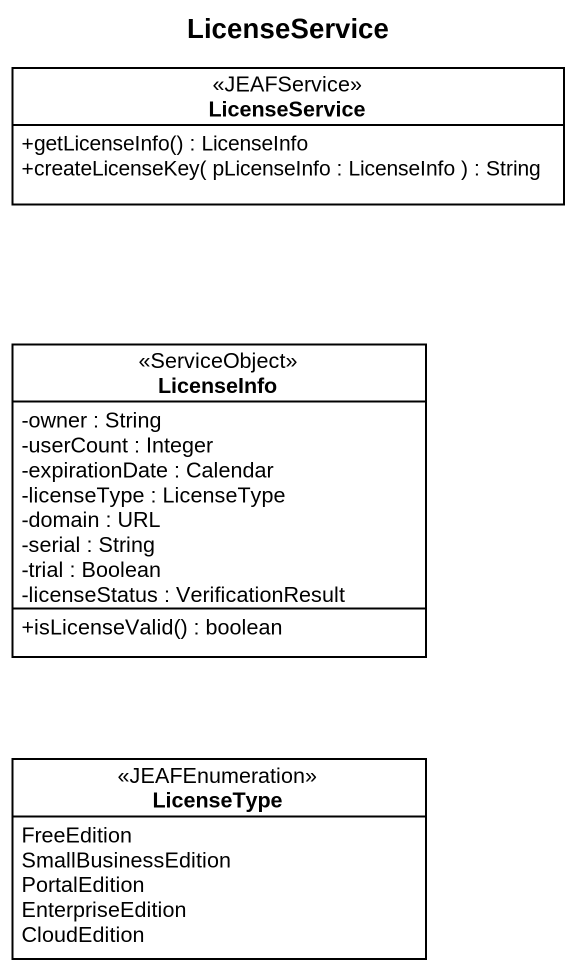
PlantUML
@startuml
title LicenseService
hide circle
hide empty members
skinparam classAttributeIconSize 0
interface LicenseService <<JEAFService>> {
  +getLicenseInfo() : LicenseInfo
  +createLicenseKey( pLicenseInfo : LicenseInfo ) : String
}
class LicenseInfo <<ServiceObject>> {
  -owner : String
  -userCount : Integer
  -expirationDate : Calendar
  -licenseType : LicenseType
  -domain : URL
  -serial : String
  -trial : Boolean
  -licenseStatus : VerificationResult
  +isLicenseValid() : boolean
}
enum LicenseType <<JEAFEnumeration>> {
  FreeEdition
  SmallBusinessEdition
  PortalEdition
  EnterpriseEdition
  CloudEdition
}
@enduml
